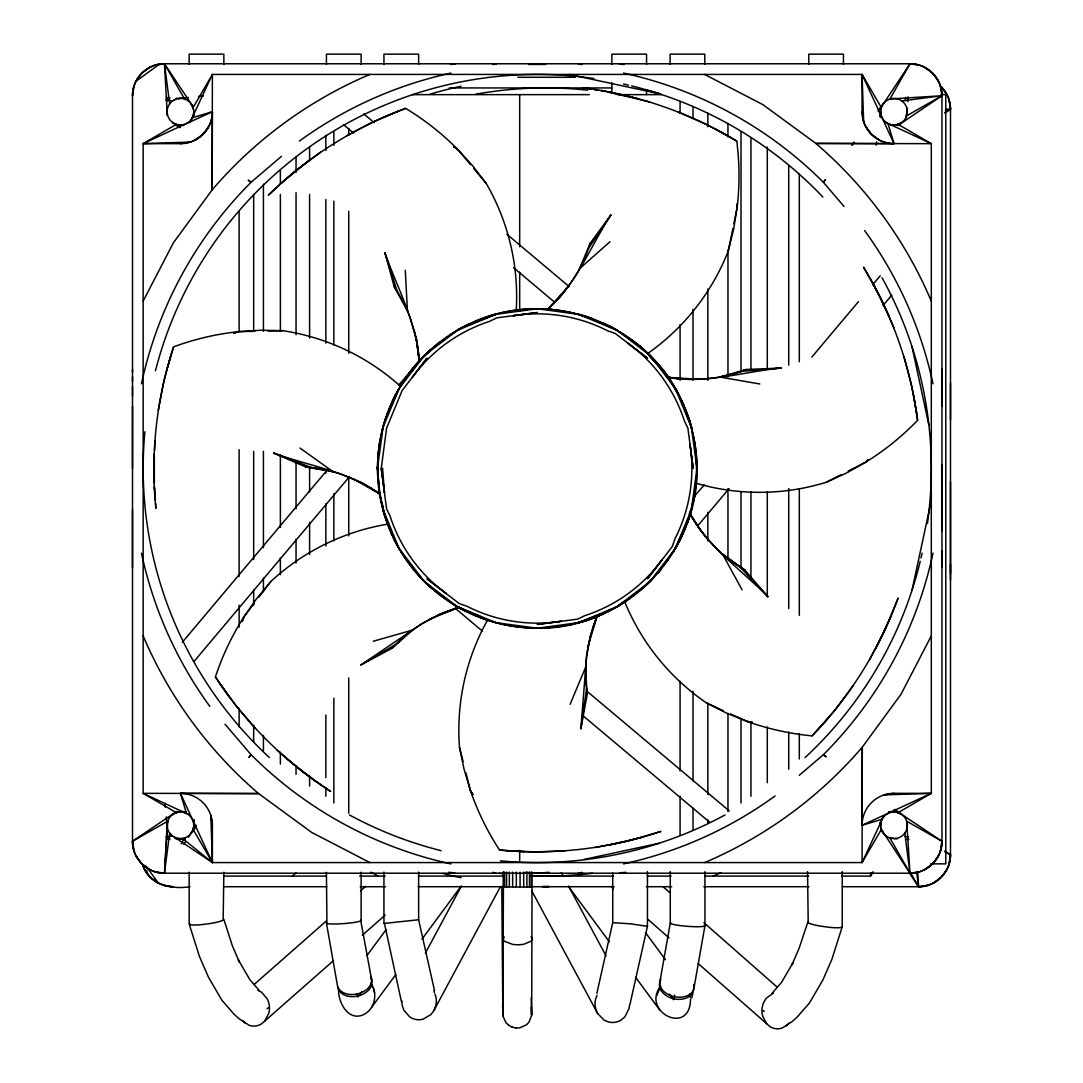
<?xml version="1.0" encoding="UTF-8"?>
<svg xmlns="http://www.w3.org/2000/svg" width="1083" height="1083" viewBox="0 0 1083 1083"><rect width="100%" height="100%" fill="white"/><g stroke="black" fill="none" stroke-linecap="round" stroke-linejoin="round"><path stroke-width="1.5" d="M132.505 369.289L132.505 372.132M132.505 468.492L132.532 406.423M132.505 381.636L132.505 376.654M503.446 872.113L502.959 1012.064M941.953 530.738L941.682 465.162M941.953 406.247L941.953 369.289M950.495 580.231L950.495 482.003M950.495 419.757L950.495 382.8M941.953 550.746L941.953 566.72M950.495 564.257L950.495 573.692M378.008 475.302C372.593 396.676 434.486 321.895 512.232 310.699C571.675 301.06 634.3 328.163 668.617 377.371C687.813 406.504 698.521 441.363 696.789 476.344L696.274 461.927M570.105 704.316L585.768 666.857L580.854 728.805L587.23 694.393L585.646 671.514L586.58 656.42L590.397 636.019L596.895 616.687C562.104 630.116 522.981 631.903 487.418 620.288A159.756 159.756 0 0 1 453.98 604.856M154.341 457.121L154.341 481.908M154.544 450.514L154.828 440.619M660.725 985.896C640.622 1012.023 690.413 1036.553 690.507 998.986M694.88 491.168C701.825 450.596 689.912 408.02 666.478 374.596M585.646 671.514C585.7 652.724 590.1 634.327 596.828 616.863L571.025 624.634M134.075 851.143L132.505 841.261L167.77 821.171L164.454 873.209C147.383 873.534 132.18 858.345 132.505 841.261L132.505 95.724C132.18 78.639 147.383 63.45 164.454 63.775L909.991 63.775C927.075 63.45 942.264 78.639 941.953 95.724L941.953 841.261C942.264 858.345 927.075 873.534 909.991 873.209L164.454 873.209L154.585 871.653M907.513 108.395L905.889 117.749M907.879 101.788L908.163 96.834M164.765 868.309L167.12 825.287M379.443 443.502C372.66 493.293 388.161 545.846 424.265 581.463C454.143 610.907 495.269 627.95 537.222 628.248C622.63 629.873 698.603 553.9 696.992 468.492L691.374 427.189L689.167 419.121M695.218 486.605L694.46 496.745L691.347 508.035M385.291 517.864L379.443 493.482L377.466 468.492L377.967 461.872M155.6 503.405L155.884 508.36A383.423 383.423 0 0 1 154.395 489.597C152.04 441.363 158.362 392.696 173.618 346.844A261.978 254.871 -21.4 0 1 238.409 331.669L260.543 330.247L282.677 330.667A225.9 225.9 0 0 1 400.317 386.157A159.756 159.756 0 0 1 430.953 349.213M694.704 489.516L694.948 486.199M193.586 113.783L193.749 111.698A13.307 13.307 0 0 0 173.781 100.177A13.307 13.307 0 0 0 173.781 123.232A13.307 13.307 0 0 0 193.749 111.698L194.195 115.055M143.159 301.101L173.375 242.822L212.16 189.85L212.39 74.429L862.068 74.429L881.359 107.583L880.872 109.613M880.872 823.202L880.709 825.287L880.249 821.943M941.682 471.822L941.953 468.492M694.758 489.597L695.029 486.308M377.48 466.705L379.307 493.577C374.244 456.688 381.067 418.2 400.317 386.157M166.782 115.055L167.283 109.613L167.12 111.698L164.454 63.775L154.585 65.332M905.226 100.529L905.659 97.199M194.426 820.264L193.749 825.287A13.307 13.307 0 0 1 173.781 836.821A13.307 13.307 0 0 1 173.781 813.753A13.307 13.307 0 0 1 193.749 825.287L194.047 819.872M876.188 145.19L876.634 141.846M880.032 116.72L880.709 111.698L880.411 117.126M696.992 468.492L691.374 509.795L675.426 548.282L650.193 581.463L617.026 606.697L578.525 622.644L537.222 628.248L495.919 622.644L457.432 606.697L424.265 581.463L399.018 548.282L383.084 509.795L394.875 541.026M696.315 482.057L693.959 499.466L694.176 496.352L704.288 484.954M580.854 728.805L586.512 688.91A146.178 146.178 0 0 1 585.768 666.857M134.075 85.855L132.505 95.724A31.949 31.949 0 0 1 164.454 63.775L191.204 103.873L193.586 109.613M940.382 851.143L941.953 841.261L901.841 814.524L896.101 812.142M842.466 886.72L918.546 886.72C935.644 887.018 950.752 871.923 950.495 854.771L950.495 109.234C950.427 100.841 947.029 92.624 941.141 86.64A31.949 31.949 0 0 1 950.495 109.234L944.958 112.93M591.386 89.212L583.223 87.845A383.423 383.423 0 0 1 601.837 90.552C649.394 99 695.435 115.989 736.738 141.074A261.978 254.871 81.4 0 1 737.117 207.611L733.584 229.515L728.25 250.999A225.9 225.9 0 0 1 647.959 353.342A159.756 159.756 0 0 1 668.712 377.75M596.313 616.917A159.756 159.756 0 0 0 624.85 602.08C661.28 577.713 688.328 538.061 694.311 494.322M158.253 410.295L164.02 380.58L171.371 353.762M728.25 250.999L732.853 228.499M733.827 223.68L737.117 207.611L736.86 204.308L737.117 207.611M659.831 982.105L670.269 923.136L670.269 871.558M694.041 987.71L704.952 925.681L704.952 871.639M912.008 590.276L931.299 500.644M596.882 993.328L612.748 922.472L612.748 873.142M629.927 1004.564L647.444 926.331L647.444 871.544M691.753 998.025L692.876 993.084M211.997 116.707C209.791 131.815 195.712 143.849 180.428 143.66L143.159 143.66L143.159 793.338L176.326 812.629L178.357 812.142M193.586 827.371L192.3 831.338L188.442 837.267M948.925 864.654L950.495 854.771L944.728 851.252M674.655 995.142L673.572 999.663L669.578 994.262M842.236 871.585L842.236 926.71L831.866 959.389L822.945 979.858L809.543 1002.885L797.372 1016.856L792.445 1021.377L782.034 1028.105A16.57 15.108 -87.9 0 1 769.999 1026.63L698.21 963.572M656.826 995.358L660.549 986.599M588.137 646.104L596.895 616.687M166.484 370.738L173.618 346.844M609.932 241.766L579.554 268.719A146.178 146.178 0 0 0 588.462 248.521L590.194 243.269L610.866 215.03C590.33 246.477 576.657 283.773 547.768 309.088C584.942 312.08 620.979 327.445 647.959 353.342M597.004 995.209L595.46 999.69A19.494 19.318 79.5 0 0 597.694 1013.62L604.246 1020.213L608.456 1021.959A16.421 16.272 79.5 0 0 621.452 1019.82L624.905 1016.815L629.047 1008.463A19.494 19.318 79.5 0 0 629.453 1005.281M385.819 418.309L387.484 413.544M590.194 243.269L579.554 268.719M689.275 513.843L690.819 509.497M242.159 621.534L243.946 616.809L256.63 598.615L270.75 581.571A225.9 225.9 0 0 1 387.497 524.199C400.534 559.248 426.404 588.611 458.461 607.577L458.569 607.549A154.152 148.114 -80.8 0 0 454.427 608.836M242.132 621.452L243.946 616.809L253.869 603.759M680.381 539.429L690.291 514.249C709.148 547.808 741.273 569.969 767.942 596.692L745.009 570.254L722.578 554.225L742.099 589.829M869.663 659.533L884.865 630.198L898.105 598.033A383.423 383.423 0 0 1 891.309 615.591C872.505 660.061 845.688 701.175 812.047 735.858A261.978 254.871 4.3 0 1 747.08 721.427L726.517 713.101L706.766 703.124A225.9 225.9 0 0 1 624.85 602.08M338.519 990.363C338.668 1003.955 349.335 1022.718 365.025 1013.878C375.26 1007.786 377.886 992.448 370.657 983.174M385.291 419.121L399.018 388.702L424.265 355.535L457.432 330.288L495.919 314.354L537.222 308.736L578.525 314.354L617.026 330.288L650.193 355.535L675.426 388.702L691.374 427.189L679.569 395.972M689.167 517.864L675.426 548.282L679.569 541.026M190.161 122.582L194.331 113.553M880.127 823.432L883.606 815.905M193.099 115.813L212.39 74.429L193.099 107.583M881.359 821.171L862.068 862.569L212.39 862.569L174.39 837.145M872.045 873.006L870.61 876.079L841.857 876.079M876.079 647.918L891.309 615.591M931.299 635.897L901.07 694.176L862.298 747.148A428.151 428.151 0 0 1 704.627 862.569M425.335 953.175L461.25 886.3M401.928 1000.976A19.494 19.318 -79.5 0 0 402.334 1005.755L403.891 1010.236L409.943 1017.113A16.421 16.272 -79.5 0 0 422.925 1019.252L430.817 1014.649L433.687 1010.899L500.278 886.95M581.679 264.577C573.489 281.485 561.549 296.146 547.903 308.953L574.518 313.149M181.199 843.833L184.543 837.944M394.875 395.972L399.018 388.702L383.084 427.189L377.466 468.492M673.626 550.881L681.221 537.709M880.872 827.371L881.359 829.402L862.068 862.569L862.298 747.148L862.068 825.287L882.158 819.249M873.128 871.747L870.61 876.079L870.61 872.83M919.873 65.332L909.991 63.775L878.259 111.59M412.609 370.048L415.236 365.905L411.526 371.388M183.826 844.171L185.667 841.41M588.462 248.521L610.866 215.03M189.159 872.208L189.159 924.002L199.529 956.682L208.437 977.137L221.839 1000.164L234.009 1014.148L238.937 1018.656L249.361 1025.398A16.57 15.108 87.9 0 0 261.382 1023.922L264.699 1021.12L268.882 1013.052A19.128 17.45 87.9 0 0 267.433 999.162L261.707 992.312L257.903 990.376M208.897 126.21L203.022 134.292L194.94 140.167M938.46 855.773L932.585 863.855L924.503 869.73M947.016 869.283L941.141 877.365L933.045 883.241M366.934 955.599L385.968 929.823M361.817 991.554L357.823 996.956L357.092 993.937M371.767 1007.109L395.864 974.497M421.964 939.178L461.128 886.192M853.418 685.363L835.331 709.636L817.069 730.605M258.837 597.234L270.75 581.571M191.204 833.111L196.28 826.464M249.022 757.328L251.053 754.675L224.993 724.175M851.807 145.095L853.837 142.428M878.178 110.52L883.254 103.873M196.199 825.395L193.099 829.402L212.39 862.569L212.39 825.287L210.819 815.418L212.39 862.569L182.513 838.432M248.982 757.342L251.053 754.675A404.717 404.717 0 0 0 450.921 863.909M852.389 144.946L854.446 142.279M658.586 572.122L660.549 569.59M666.465 561.996L668.441 559.464M419.175 361.167L409.78 372.159L400.832 385.48L413.557 367.354L420.069 360.314M182.296 642.314L328.122 468.925M398.652 385.061L419.771 361.032M194.209 661.239L349.552 476.547M811.803 357.119L858.521 301.575M872.641 284.788L880.249 275.745M697.493 526.148L729.076 488.582M883.105 305.433L891.796 295.104M547.768 309.088L568.426 286.386M812.047 735.858L828.847 717.433M808.04 921.552L799.092 948.315L791.957 964.885L793.081 962.557L781.547 982.362L772.03 993.328M842.236 926.71L841.735 927.265A17.084 2.315 7.7 0 1 829.713 927.359L820.724 926.155A17.951 2.423 7.7 0 1 808.216 922.811L807.539 871.612M189.836 923.285L189.66 924.544A17.084 2.315 -7.7 0 0 201.682 924.638L210.657 923.447A17.951 2.423 -7.7 0 0 223.166 920.103L223.856 872.275M373.351 641.231L412.406 630.116L360.91 664.908L391.789 648.433L408.007 633.46L421.084 624.255L439.4 614.521L458.461 607.577L430.113 619.043M645.928 585.348L654.24 577.036M420.096 361.302L414.965 365.661M391.789 648.433L412.406 630.116M417.158 363.902L419.568 361.587M696.301 483.275A225.9 225.9 0 0 0 826.37 482.233L846.5 473.014L865.818 462.116L868.255 459.801M405.286 270.29L407.425 310.835L394.171 286.657L384.979 252.894C397.42 288.538 416.738 322.45 419.162 360.869L431.413 349.403M848.287 471.064L865.818 462.116L868.255 459.855M418.404 352.192A154.152 148.114 22.1 0 1 419.135 360.869C444.693 333.686 479.146 315.072 516.239 310.117A159.756 159.756 0 0 1 548.269 309.115M785.825 1026.183L789.074 1023.178M439.035 342.485L419.162 360.869M670.77 922.675L670.269 923.136A17.612 1.936 4.3 0 0 683.454 925.951L687.949 926.358A17.247 1.895 4.3 0 0 704.451 926.141L704.952 925.681A17.612 1.936 4.3 0 0 704.275 925.126M279.387 185.247L268.3 195.211A383.423 383.423 0 0 1 282.027 182.337C318.28 150.429 360.273 125.032 405.624 108.368A261.978 254.871 30 0 1 457.892 149.562L472.811 165.97L486.281 183.541A225.9 225.9 0 0 1 516.239 310.117M281.851 183.027L294.183 171.967L320.609 152.134M253.977 984.623L326.24 921.051M360.477 890.93L365.54 886.476M264.699 1021.12L333.185 960.865M362.345 935.211L385.169 915.121M267.095 1008.774L268.218 1007.799M281.553 156.263L251.053 182.31A404.717 404.717 0 0 0 141.467 383.815M799.268 775.293L823.405 754.675A404.717 404.717 0 0 0 932.991 553.169M292.315 876.079L296.187 872.817M282.027 182.337L309.792 159.824M639.66 590.858L642.26 588.773M897.861 125.52L941.953 95.724L940.382 85.855M165.929 836.929L172.603 836.062L169.665 833.111L164.454 873.209A31.949 31.949 0 0 1 132.505 841.261L176.597 811.478M623.97 601.728L617.324 606.724L595.677 616.944M149.955 67.254L141.859 73.13L135.984 81.225L159.458 64.168M408.697 632.932C423.426 621.236 440.578 613.208 458.461 607.577M451.476 334.133L454.264 332.224M174.39 99.839L177.098 98.025M625.311 601.431L617.324 606.724L608.145 610.663M901.841 122.474L896.101 124.856M172.603 814.524L176.326 812.629M360.91 664.908L395.633 644.466A146.178 146.178 0 0 1 408.007 633.46M192.3 117.749L212.39 111.698A31.949 31.949 0 0 1 190.31 142.09L143.159 143.66L176.326 124.369L178.357 124.856M898.132 124.369L931.299 143.66L931.299 793.338L898.132 812.629L894.125 809.515M608.822 610.325L600.185 615.32L596.909 616.078M906.688 115.813L941.953 95.724A31.949 31.949 0 0 0 909.991 63.775L889.901 99.04L941.953 95.724L901.841 100.936M944.62 112.578L950.495 109.234L948.925 99.365M346.452 135.917L373.269 121.892L398.828 110.926M826.37 482.233L840.977 474.787M773.479 993.097L766.426 998.025L763.948 1001.87A19.128 17.45 -87.9 0 0 762.513 1015.759L766.683 1023.828M457.053 330.315L467.098 325.32M143.159 143.66L184.543 124.369M931.299 793.338L862.068 825.287A31.949 31.949 0 0 1 894.016 793.338L931.299 793.338L884.148 794.895L894.016 793.338M186.479 123.57L212.39 111.698L212.16 189.85A428.151 428.151 0 0 1 369.831 74.429M382.502 117.681L405.624 108.368M464.702 326.145L495.919 314.354L487.864 316.561M609.756 610.839L578.525 622.644L586.593 620.437M725.217 375.923A146.178 146.178 0 0 0 741.151 371.388L746.336 369.479L781.303 368.044C743.98 371.591 706.36 384.113 668.617 377.371C694.677 381.582 721.725 379.118 746.336 369.479L719.816 377.033L759.819 383.978M486.822 317.157L491.587 315.491M233.603 333.226L238.409 331.669L254.803 331.29M579.297 622.211L587.297 619.706M233.657 333.144L238.409 331.669M515.603 1027.943L519.569 1027.902L526.406 1024.87L529.018 1022.135L531.712 1015.164L532.051 872.113M595.136 847.502L627.544 841.112L660.955 831.406A383.423 383.423 0 0 1 642.991 837.037C596.489 850.06 547.632 854.731 499.547 850.06A261.978 254.871 55.7 0 1 470.32 790.265L464.011 769.011L459.49 747.338A225.9 225.9 0 0 1 487.418 620.288M608.213 845.281L642.991 837.037M492.819 64.547L496.109 63.775L492.941 64.493M523.482 310.401L530.047 308.899L549.216 309.183M622.766 872.465L619.476 873.209L625.771 872.275M452.112 64.479L455.226 63.775L450.46 64.479M584.035 859.415L659.005 843.278M719.816 377.033L724.378 376.112M180.428 143.66L190.31 142.09M919.873 871.653L909.991 873.209L881.359 829.402M928.415 885.163L918.546 886.72L909.314 872.898M185.856 811.681L180.428 811.979M945.486 109.884L950.495 109.234L945.54 109.505M646.768 926.425L647.444 926.331L630.441 923.826L613.249 922.689M188.428 97.538L178.357 98.553L180.428 98.391M198.5 96.522L203.536 96.008M741.151 371.388L781.303 368.044M528.897 64.425L545.561 64.425M182.513 124.856L180.428 125.019L183.785 125.466M548.891 872.302L537.222 873.209L525.566 872.302M549.108 886.463L542.448 886.463M166.89 839.149L170.166 838.946M175.08 838.635L185.464 839.108M564.812 850.913L534.555 851.901L506.776 850.71M267.921 330.992L282.677 330.667M538.292 627.91L541.5 627.869M889.901 124.369L931.299 143.66L815.878 143.43L762.906 104.645L704.627 74.429M517.877 77.286L575.357 77.286M449.337 87.94L611.76 87.94M412.42 94.641L589.314 94.641M617.608 94.641L661.496 94.641M940.91 94.641L945.784 94.641L945.784 863.855L930.635 863.855M224.276 876.079L325.834 876.079M359.664 876.079L385.142 876.079M418.783 876.079L503.893 876.079M530.548 876.079L613.695 876.079M647.282 876.079L671.135 876.079M704.708 876.079L808.649 876.079M189.904 886.72C171.764 889.712 148.466 884.581 142.618 864.654A31.949 31.949 0 0 0 173.009 886.72L163.127 885.163M223.612 886.72L326.849 886.72M360.233 886.72L385.534 886.72M418.133 886.72L504.651 886.72M530.589 886.72L614.237 886.72M646.361 886.72L671.717 886.72M703.842 886.72L808.906 886.72M503.378 886.991L532.227 886.991M897.32 838.784L889.901 837.944L909.991 873.209A31.949 31.949 0 0 0 941.953 841.261L906.688 821.171L909.991 873.209L904.792 833.111M905.591 839.244L908.894 839.433M166.89 97.849L170.166 98.052M699.063 379.334L668.428 377.344L681.938 400.805M499.547 850.06L524.416 851.698M530.047 308.899L533.364 309.142M891.932 124.856L894.016 125.019M300.005 448.064L333.036 471.674L327.689 470.333A146.178 146.178 0 0 0 311.363 467.504L305.866 466.976L273.742 453.1C308.912 466.11 348.225 471.132 379.307 493.577L352.733 478.605M178.357 838.432L185.071 839.108M525.323 627.653L528.666 628.018M434.513 990.62L418.634 919.765L384.438 923.406L401.468 1001.856M384.627 923.704L383.937 923.623L383.937 872.153M165.929 100.069L172.603 100.936M905.185 836.496L908.529 836.929M890.673 811.519L894.016 811.979L888.601 811.681M730.659 713.968L747.08 721.427L752.089 722.117M623.998 64.479L619.232 63.775L622.346 64.479M747.08 721.427L752.008 722.158M448.673 872.275L454.968 873.209L451.679 872.465M327.689 470.333L305.866 466.976L333.036 471.674M594.648 89.754L597.924 90.309M601.187 90.85L604.449 91.405M607.725 91.947L649.502 101.897M501.781 886.341L502.864 1015.786L505.883 1022.636L508.807 1025.29M569.374 74.429L659.005 93.707M601.837 90.552L636.75 98.215M581.517 64.493L578.349 63.775L581.639 64.547M492.765 872.505L495.906 873.209L492.616 872.438M889.021 143.254C873.9 141.061 861.878 126.982 862.068 111.698L862.068 74.429L894.016 143.66L815.878 143.43A428.151 428.151 0 0 1 931.299 301.101M511.934 1027.05L515.792 1027.984M328.528 470.523L339.588 473.637L360.639 482.301A154.152 148.114 -29.4 0 1 367.151 485.861M579.121 314.693L590.425 318.172M475.207 614.332L479.728 616.037M273.742 453.1L311.363 467.504M467.788 611.475L472.215 613.195M462.075 609.025L458.15 606.913L466.353 610.866M678.31 111.982L705.981 124.207L730.497 137.351M586.593 316.561L617.026 330.288L609.797 326.443M487.864 620.437L457.432 606.697L464.702 610.839M706.766 703.124L723.187 710.583M884.649 122.122L890.659 124.897M182.282 811.397L188.307 814.172M184.543 812.629L143.159 793.338L258.58 793.568L311.552 832.34L369.831 862.569M370.9 872.194L378.373 876.079M508.617 1025.249L512.124 1027.09M715.037 128.796L736.738 141.074M609.756 326.145L617.026 330.288M944.62 851.428L950.495 854.771A31.949 31.949 0 0 1 918.546 886.72L910.167 872.032M360.639 482.301L379.307 493.577M726.815 557.759A146.178 146.178 0 0 0 740.298 567.384L745.009 570.254L722.578 554.225M453.682 146.774L457.892 149.562L470.509 164.657M453.777 146.76L457.892 149.562M277.004 750.086L302.211 771.434L330.64 791.497A383.423 383.423 0 0 1 315.031 780.965C275.854 752.726 241.753 717.447 215.409 676.929A261.978 254.871 -72.9 0 1 243.946 616.809M924.503 67.254L932.585 73.13L938.46 81.225M879.518 140.167L871.422 134.292L865.547 126.21M149.955 869.73L141.859 863.855L135.984 855.773M147.139 871.179L144.54 869.283L150.415 877.365L158.497 883.241L146.178 866.292M179.25 127.55L172.603 122.474L180.319 127.469M895.194 809.448L901.841 814.524M286.9 758.926L315.031 780.965M638.943 345.531L642.855 348.631A159.756 159.756 0 0 0 639.2 345.518M363.834 113.932L374.163 122.609M506.898 234.239L569.062 286.521M343.893 124.992L353.518 133.087M513.545 267.663L555.01 302.536M586.607 690.94L729.265 810.91M455.05 608.132L482.233 630.983M582.83 715.592L709.758 822.335M763.163 1010.52L764.287 1011.481M726.138 557.217C711.477 545.466 699.835 530.562 690.385 514.411L701.351 531.374L707.835 539.429M663.31 886.95L669.646 892.527M703.882 922.648L777.404 987.33M647.485 918.953L669.037 937.919M259.365 990.607L249.835 979.655L238.314 959.849L239.424 962.178L232.303 945.608L223.856 919.386M360.625 919.968L371.564 979.398M326.43 872.302L326.931 923.42A17.247 1.895 -4.3 0 0 343.433 923.637L347.927 923.244A17.612 1.936 -4.3 0 0 361.113 920.428L361.126 872.181M242.308 1020.47L245.557 1023.462M420.366 577.388L431.521 587.731M647.945 353.613L664.867 372.43L669.28 379.077M657.367 364.389L663.256 370.305L656.298 363.089M650.49 357.065L653.97 360.68M649.083 355.752L654.714 361.708M656.975 364.091L664.867 372.43L667.372 376.749M740.298 567.384L767.942 596.692M844.036 206.46L823.405 182.31A404.717 404.717 0 0 0 623.537 73.089M255.439 728.493L235.81 705.466L219.416 682.994M473.664 168.434L486.281 183.541M417.321 573.679L419.351 576.156M881.224 830.458L883.254 833.111M191.204 103.873L193.234 106.54M611.326 886.408L613.33 889.129M645.414 932.531L665.463 959.66M569.265 887.546L609.418 941.885M635.518 977.218L659.615 1009.83M941.141 86.64L947.016 94.735M215.409 676.929L229.637 697.411M394.171 286.657L397.177 291.286A146.178 146.178 0 0 1 407.425 310.835M399.993 549.893L401.793 552.736M465.907 772.775L470.32 790.265L472.905 794.611M370.833 983.878L372.43 986.599M670.12 380.241L668.428 377.344A154.152 148.114 -55.1 0 0 679.989 378.82M672.665 384.587L678.581 394.726M470.32 790.265L472.824 794.57M184.543 99.04L164.454 63.775L169.665 103.873M893.854 327.702L880.411 297.527L863.503 267.122A383.423 383.423 0 0 1 872.993 283.367C896.047 325.807 911.466 372.403 917.612 420.326A261.978 254.871 -47.1 0 1 865.818 462.116M561.346 872.668L562.943 875.633M568.534 886.043L606.06 955.896M531.902 891.133L597.694 1013.62M872.993 283.367L888.777 315.451M392.236 535.151L390.787 532.159A159.756 159.756 0 0 0 391.992 535.056M394.415 539.645L397.312 545.629M879.924 112.754L881.359 115.813M193.099 821.171L194.52 824.244M212.39 862.569L180.428 793.338L258.58 793.568A428.151 428.151 0 0 1 143.159 635.897M388.499 524.118L383.91 513.423L379.307 491.56M405.516 306.597L409.983 317.184L416.332 339.033A154.152 148.114 22.1 0 1 417.835 347.819M682.967 403.783L689.167 419.5M388.242 525.445L383.91 513.423L382.272 503.568M434.892 993.991L435.935 996.969A19.494 19.318 -79.5 0 1 433.687 1010.899M384.979 252.894L397.177 291.286M887.979 123.57L894.016 143.66A31.949 31.949 0 0 1 863.638 121.58L862.068 111.698M186.479 813.428L180.428 793.338A31.949 31.949 0 0 1 212.39 825.287M373.229 987.953L374.569 992.651M903.926 356.51L911.615 385.778L916.624 413.124M459.49 747.338L463.104 761.647M689.79 421.07L691.658 428.868M414.288 330.559L416.63 340.631L419.162 360.68L416.332 339.033M433.985 990.769L434.378 992.488M912.008 346.722L928.848 424.942M689.56 994.059L690.196 997.348M913.673 395.715L917.612 420.326M326.43 922.96L337.341 984.989A17.355 12.075 -11.8 0 0 358.08 993.747A17.355 12.075 -11.8 0 0 370.616 976.379M916.597 871.693L918.546 886.72L917.721 871.856M586.512 688.91L587.23 694.393M164.914 803.491L165.252 807.214M166.268 816.907L167.283 827.371M695.909 450.718L696.098 453.953M696.586 462.035L696.883 466.881M166.471 96.522L166.782 101.436M154.72 488.514L155.397 500.089M695.868 450.704L695.976 453.912M862.068 74.429L863.638 121.58M696.789 461.168L696.91 465.568M531.333 1007.055L531.523 1015.123L531.212 997.605M502.58 1004.09L502.674 1007.704M502.783 1012.023L502.864 1015.786M154.084 453.858L154.328 483.099M154.368 486.348L154.395 489.597M132.505 386.496L132.532 396.27M132.505 509.606L132.505 567.709M843.454 64.276L843.454 54.15L808.757 54.15L808.757 64.276M799.308 174.092L799.308 361.749M799.308 488.541L799.308 615.334M799.308 733.678L799.308 759.034M788.722 165.645L788.722 365.133M788.722 488.541L788.722 608.578M788.722 731.986L788.722 769.187M767.292 147.044L767.292 368.518M767.292 491.926L767.292 596.747M767.292 726.923L767.292 782.711M750.939 138.597L750.939 370.196M750.939 491.926L750.939 578.146M750.939 721.847L750.939 796.235M741.002 131.828L741.002 371.889M741.002 491.926L741.002 568.006M741.002 718.462L741.002 802.99M727.966 123.381L727.966 136.905M727.966 250.173L727.966 376.965M727.966 488.541L727.966 559.545M727.966 713.399L727.966 811.451M707.849 113.228L707.849 126.752M707.849 289.053L707.849 380.35M707.849 512.218L707.849 540.959M707.849 703.246L707.849 794.543M707.849 819.899L707.849 823.283M704.789 64.276L704.789 54.15L670.093 54.15L670.093 64.276M693.025 106.472L693.025 118.304M693.025 309.345L693.025 380.35M693.025 691.414L693.025 781.019M693.025 808.067L693.025 830.052M680.07 101.396L680.07 113.228M680.07 324.562L680.07 380.35M680.07 681.275L680.07 770.879M680.07 796.235L680.07 835.115M646.551 64.276L646.551 54.15L611.854 54.15L611.854 64.276M646.551 91.256L646.551 94.641M611.854 82.822L611.854 92.948M531.279 872.113L531.279 886.991M529.479 872.113L529.479 886.991M526.893 872.113L526.893 886.991M523.685 872.113L523.685 886.991M520.07 872.113L520.07 886.991M519.678 94.641L519.678 246.789M519.678 272.144L519.678 311.038M519.678 850.331L519.678 860.471M516.307 872.113L516.307 886.991M512.638 872.113L512.638 886.991M509.335 872.113L509.335 886.991M506.587 872.113L506.587 886.991M504.624 872.113L504.624 886.991M503.554 872.113L503.554 886.991M418.634 64.276L418.634 54.15L383.937 54.15L383.937 64.276M418.634 872.072L418.634 919.765M361.126 64.276L361.126 54.15L326.43 54.15L326.43 64.276M348.74 128.444L348.74 135.213M348.74 211.293L348.74 353.302M348.74 476.71L348.74 535.882M348.74 677.89L348.74 813.143M333.862 131.828L333.862 145.352M333.862 201.14L333.862 344.841M333.862 493.618L333.862 540.959M333.862 698.183L333.862 802.99M325.861 135.213L325.861 150.429M325.861 199.448L325.861 343.149M325.861 469.954L325.861 473.325M325.861 503.757L325.861 546.022M325.861 715.091L325.861 777.635M325.861 787.774L325.861 796.235M309.603 147.044L309.603 160.568M309.603 194.385L309.603 338.086M309.603 466.57L309.603 491.926M309.603 522.358L309.603 554.482M309.603 775.942L309.603 786.096M296.052 157.184L296.052 172.4M296.052 192.693L296.052 334.701M296.052 461.493L296.052 508.834M296.052 539.266L296.052 562.93M296.052 765.803L296.052 774.25M280.375 170.708L280.375 184.232M280.375 194.385L280.375 331.317M280.375 454.738L280.375 527.435M280.375 557.853L280.375 574.762M280.375 752.279L280.375 764.111M263.426 184.232L263.426 331.317M263.426 451.354L263.426 547.714M263.426 578.146L263.426 591.67M263.426 735.371L263.426 750.587M253.666 194.385L253.666 331.317M253.666 451.354L253.666 559.545M253.666 589.978L253.666 605.194M253.666 725.231L253.666 742.139M239.126 211.293L239.126 331.317M239.126 449.662L239.126 576.454M239.126 605.194L239.126 627.179M239.126 708.323L239.126 726.923M223.856 64.276L223.856 54.15L189.159 54.15L189.159 64.276M370.955 977.976A17.355 12.468 -12.1 0 1 358.514 995.859A17.355 12.468 -12.1 0 1 337.72 986.748M693.824 984.501A17.355 12.075 11.8 0 1 675.535 996.929A17.355 12.075 11.8 0 1 660.765 979.086M693.675 989.456A17.355 12.468 12.1 0 1 672.868 998.567A17.355 12.468 12.1 0 1 660.44 980.697M504.299 936.985A16.624 6.119 0.1 0 0 504.597 941.357L512.625 944.376A13.537 4.982 0.1 0 0 523.685 944.268L531.306 941.1A16.624 6.119 0.1 0 0 531.008 936.727M941.939 465.162A404.717 404.717 0 0 1 941.939 471.836M775.117 795.924A404.717 404.717 0 0 1 623.537 863.909M548.905 873.047A404.717 404.717 0 0 1 525.539 873.047M209.804 706.387A404.717 404.717 0 0 1 141.467 553.169M299.341 141.074A404.717 404.717 0 0 1 450.921 73.089M528.883 63.856A404.717 404.717 0 0 1 545.575 63.856M864.654 230.611A404.717 404.717 0 0 1 932.991 383.815M922.093 553.142A394.077 394.077 0 0 1 920.983 558.043M920.212 561.305A394.077 394.077 0 0 1 805.048 757.572M725.001 814.957A394.077 394.077 0 0 1 500.468 860.85M441.16 850.683A394.077 394.077 0 0 1 349.457 814.957M269.41 757.572A394.077 394.077 0 0 1 144.878 431.738M155.451 370.806A394.077 394.077 0 0 1 593.931 78.531M623.51 83.987A394.077 394.077 0 0 1 628.411 85.124M631.66 85.909A394.077 394.077 0 0 1 822.863 197.011M882.076 277.789A394.077 394.077 0 0 1 927.427 523.536M691.468 510.107A159.756 159.756 0 0 1 687.082 523.861M674.682 549.92A159.756 159.756 0 0 1 673.017 552.668M660.901 569.631A159.756 159.756 0 0 1 657.787 573.313M653.482 578.078A159.756 159.756 0 0 1 641.908 589.179M593.443 618.041A159.756 159.756 0 0 1 579.676 622.508M541.69 628.194A159.756 159.756 0 0 1 538.481 628.248M532.051 628.167A159.756 159.756 0 0 1 525.634 627.829M430.804 587.649A159.756 159.756 0 0 1 428.435 585.483M426.093 583.263A159.756 159.756 0 0 1 420.475 577.55M399.41 549.311A159.756 159.756 0 0 1 393.359 537.953M387.592 524.443A159.756 159.756 0 0 1 379.47 493.74M377.629 475.613A159.756 159.756 0 0 1 377.642 461.196M382.313 429.477A159.756 159.756 0 0 1 384.465 421.734M391.856 402.24A159.756 159.756 0 0 1 396.107 393.603M458.271 329.611A159.756 159.756 0 0 1 469.684 323.722M490.64 315.681A159.756 159.756 0 0 1 496.826 313.935M578.308 314.111A159.756 159.756 0 0 1 593.606 319.011M602.486 322.68A159.756 159.756 0 0 1 616.809 329.977M673.112 384.479A159.756 159.756 0 0 1 678.689 394.253M682.886 402.89A159.756 159.756 0 0 1 684.185 405.827M685.417 408.805A159.756 159.756 0 0 1 689.736 420.908M690.196 422.424A159.756 159.756 0 0 1 691.929 428.597M437.925 615.212A154.152 148.114 -80.8 0 1 453.032 609.282M690.345 379.388A154.152 148.114 -55.1 0 1 685.877 379.24M563.038 293.222A154.152 148.114 73.5 0 1 547.741 309.061M368.437 486.592A154.152 148.114 -29.4 0 1 372.2 488.88M375.882 491.262A154.152 148.114 -29.4 0 1 379.443 493.713M590.018 637.603A154.152 148.114 47.8 0 1 591.169 633.284M592.442 629.033A154.152 148.114 47.8 0 1 594.811 622.102M595.325 620.735A154.152 148.114 47.8 0 1 596.923 616.701M702.353 532.66A154.152 148.114 -3.6 0 1 697.994 526.649M697.154 525.417A154.152 148.114 -3.6 0 1 690.331 514.222M549.108 886.706A404.717 404.717 0 0 1 542.434 886.706M461.101 877.771A404.717 404.717 0 0 1 443.164 873.507M430.276 94.113A404.717 404.717 0 0 1 461.101 86.247M646.768 90.092A404.717 404.717 0 0 1 659.669 93.639M592.536 873.291A394.077 394.077 0 0 1 530.751 875.795M502.35 873.67A394.077 394.077 0 0 1 499.019 873.291M475.897 94.18A394.077 394.077 0 0 1 587.541 90.16M720.872 872.708A428.151 428.151 0 0 1 713.169 876.079M694.325 494.498L693.959 499.466L694.352 494.538M386.577 428.123L381.257 468.492L386.577 508.861L390.151 516.28A154.652 154.652 0 0 0 446.331 593.606L426.946 578.782L459.246 603.569L467.017 606.29A154.652 154.652 0 0 0 561.414 621.236L537.222 624.458L577.591 619.151L585.01 615.577A154.652 154.652 0 0 0 662.336 559.397L647.512 578.782L672.299 546.482L675.02 538.698A154.652 154.652 0 0 0 689.966 444.301L693.201 468.492L687.881 428.123L684.307 420.705A154.652 154.652 0 0 0 628.126 343.379L647.512 358.202L615.212 333.429L607.441 330.708A154.652 154.652 0 0 0 513.031 315.749L537.222 312.527L496.853 317.847L489.435 321.421A154.652 154.652 0 0 0 412.122 377.601L426.946 358.202L402.159 390.516L386.577 428.123M825.436 179.656L823.405 182.31L825.476 179.643M581.828 872.438L578.552 873.209L581.693 872.505M382.583 468.492L381.257 468.492L384.479 492.684L382.583 468.492M536.992 309.183L531.997 308.817L536.938 309.224M251.053 182.31L248.386 180.292L251.053 182.31M826.072 756.706L823.405 754.675L826.072 756.746M885.637 835.629A13.307 13.307 0 0 0 907.175 827.371A13.307 13.307 0 0 0 889.251 812.859A13.307 13.307 0 0 0 885.637 835.629M887.37 123.232A13.307 13.307 0 0 0 907.337 111.698A13.307 13.307 0 0 0 887.37 100.177A13.307 13.307 0 0 0 887.37 123.232"/></g></svg>
